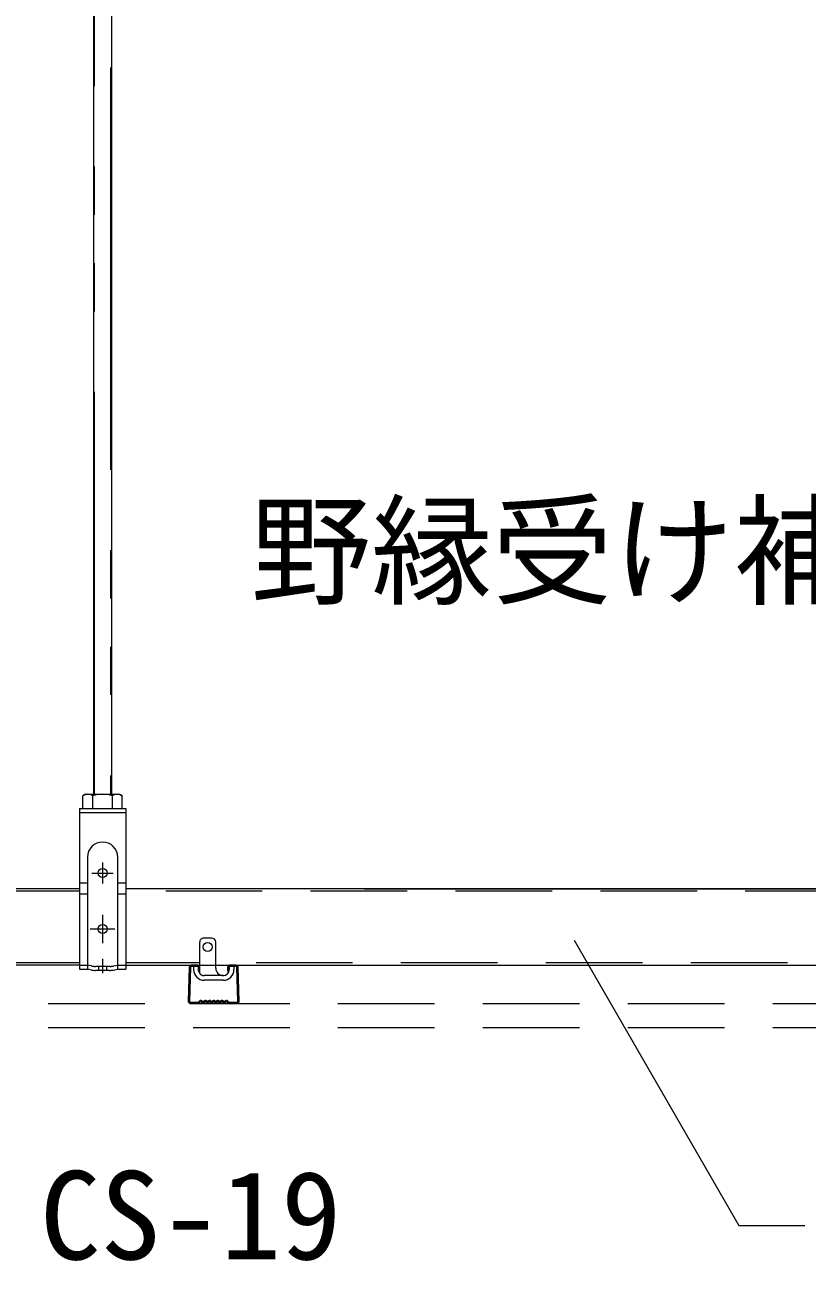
# Model space of a CAD drawing. Units: millimetres on the paper, with parts at other scales. Extents: x -195 to 195, y -140 to 138.
# Drawn here: x -85.71 to -76, y -104.29 to -88.82 of the extents above; entities that cross this region are included whole.
import ezdxf
from ezdxf.enums import TextEntityAlignment as Align

# ---------------------------------------------------------------- set-up
doc = ezdxf.new("R2010")
doc.units = ezdxf.units.MM
for name, pattern in [('CHAIN1', [8, 5, -1, 1, -1]), ('CHAIN2', [12, 9, -1, 1, -1]), ('DASHED1', [1.8, 1.2, -0.6]), ('DOUBLE_CHAIN1', [8.8, 5, -1, 0.6, -0.6, 0.6, -1])]:
    doc.linetypes.add(name, pattern=pattern)
for name, color, linetype, lineweight in [('7-0_中心線', 4, 'CHAIN1', 9), ('7-1_吊り材', 7, 'Continuous', 18), ('7-2_野縁受け', 3, 'Continuous', 18), ('7-3_野縁', 2, 'Continuous', 25), ('7-6_文字', 3, 'Continuous', 18), ('7-A_クリップ', 7, 'Continuous', 18), ('7-D_パネル', 4, 'Continuous', 9)]:
    doc.layers.add(name, color=color, linetype=linetype, lineweight=lineweight)
doc.styles.add('ＭＳ ゴシック', font='')
doc.styles.get('ＭＳ ゴシック').set_extended_font_data('MS Gothic')

msp = doc.modelspace()

# ---------------------------------------------------------------- linework, layer by layer
at = {"layer": '7-0_中心線'}
for p, q in [((-84.749, -99.233), (-84.749, -99.495)), ((-84.881, -99.364), (-84.618, -99.364)), ((-84.749, -99.884), (-84.749, -100.237)), ((-84.749, -100.432), (-84.749, -100.607))]:
    msp.add_line(p, q, dxfattribs=at)
at = {"layer": '7-0_中心線', "linetype": 'CHAIN2'}
msp.add_line((-84.903, -100.059), (-84.595, -100.059), dxfattribs=at)
at = {"layer": '7-1_吊り材'}
for p, q in [((-84.862, -54.151), (-84.862, -98.384)), ((-84.637, -54.151), (-84.637, -98.384)), ((-84.962, -98.384), (-84.994, -98.403)), ((-84.994, -98.462), (-84.994, -98.403)), ((-84.994, -98.561), (-84.994, -98.462)), ((-84.962, -98.384), (-84.537, -98.384)), ((-84.872, -98.462), (-84.872, -98.403)), ((-84.872, -98.561), (-84.872, -98.462)), ((-84.627, -98.462), (-84.627, -98.403)), ((-84.627, -98.561), (-84.627, -98.462)), ((-84.537, -98.384), (-84.504, -98.403)), ((-84.504, -98.462), (-84.504, -98.403)), ((-84.504, -98.561), (-84.504, -98.462)), ((-85.037, -98.561), (-85.037, -99.159)), ((-85.037, -98.561), (-85.037, -99.183)), ((-85.037, -98.561), (-85.037, -100.559)), ((-85.037, -98.561), (-84.462, -98.561)), ((-85.037, -98.611), (-84.462, -98.611)), ((-84.462, -98.561), (-84.462, -100.559)), ((-84.937, -99.167), (-84.937, -100.559)), ((-84.562, -99.167), (-84.562, -100.559)), ((-85.037, -99.485), (-84.937, -99.485)), ((-84.562, -99.485), (-84.462, -99.485)), ((-85.037, -99.622), (-84.937, -99.622)), ((-84.562, -99.622), (-84.462, -99.622)), ((-85.037, -100.559), (-84.937, -100.559)), ((-84.886, -100.569), (-84.937, -100.559)), ((-84.662, -100.574), (-84.837, -100.574)), ((-84.613, -100.569), (-84.562, -100.559)), ((-84.562, -100.559), (-84.462, -100.559))]:
    msp.add_line(p, q, dxfattribs=at)
at = {"layer": '7-1_吊り材', "linetype": 'DOUBLE_CHAIN1'}
for p, q in [((-84.848, -98.384), (-84.848, -54.151)), ((-84.651, -54.151), (-84.651, -98.384))]:
    msp.add_line(p, q, dxfattribs=at)
at = {"layer": '7-1_吊り材', "linetype": 'DASHED1'}
for p, q in [((-85.037, -100.509), (-84.937, -100.509)), ((-84.886, -100.519), (-84.937, -100.509)), ((-84.661, -100.524), (-84.837, -100.524)), ((-84.799, -100.524), (-84.799, -100.574)), ((-84.699, -100.524), (-84.699, -100.574)), ((-84.612, -100.519), (-84.561, -100.509)), ((-84.562, -100.509), (-84.462, -100.509))]:
    msp.add_line(p, q, dxfattribs=at)
at = {"layer": '7-1_吊り材'}
for centre in [(-84.749, -99.364), (-84.749, -100.059)]:
    msp.add_circle(centre, 0.0563, dxfattribs=at)
for centre, radius, start, end in [((-84.914, -98.554), 0.17, 96.3429, 118.0413), ((-84.937, -98.506), 0.122, 57.5712, 88.0446), ((-84.749, -98.79), 0.405, 72.412, 107.588), ((-84.561, -98.506), 0.122, 91.9554, 122.4288), ((-84.584, -98.554), 0.17, 61.9587, 83.6571), ((-84.749, -99.167), 0.188, 0, 180), ((-84.837, -100.324), 0.25, 258.6901, 270), ((-84.662, -100.324), 0.25, 270, 281.3099)]:
    msp.add_arc(centre, radius, start, end, dxfattribs=at)
at = {"layer": '7-1_吊り材', "linetype": 'DASHED1'}
for centre, start, end in [((-84.837, -100.274), 258.6741, 270), ((-84.661, -100.274), 270, 281.3913)]:
    msp.add_arc(centre, 0.25, start, end, dxfattribs=at)
at = {"layer": '7-2_野縁受け'}
for p, q in [((-85.037, -99.559), (-106.962, -99.559)), ((-64.404, -99.559), (-84.462, -99.559)), ((-81.494, -99.559), (-64.404, -99.559)), ((-85.037, -100.509), (-92.443, -100.509)), ((-84.462, -100.509), (-83.543, -100.509)), ((-83.343, -100.509), (-74.443, -100.509))]:
    msp.add_line(p, q, dxfattribs=at)
at = {"layer": '7-2_野縁受け', "linetype": 'DASHED1'}
for p, q in [((-85.037, -99.589), (-106.962, -99.589)), ((-64.765, -99.589), (-84.462, -99.589)), ((-85.037, -100.479), (-92.443, -100.479)), ((-83.543, -100.479), (-84.462, -100.479)), ((-74.443, -100.479), (-83.343, -100.479)), ((-83.543, -100.509), (-83.343, -100.509))]:
    msp.add_line(p, q, dxfattribs=at)
at = {"layer": '7-3_野縁'}
for p, q in [((-83.669, -100.534), (-83.681, -100.96)), ((-83.669, -100.959), (-83.656, -100.534)), ((-83.569, -100.509), (-83.644, -100.509)), ((-83.569, -100.522), (-83.644, -100.522)), ((-83.556, -100.584), (-83.556, -100.534)), ((-83.556, -100.584), (-83.544, -100.584)), ((-83.544, -100.584), (-83.544, -100.534)), ((-83.192, -100.584), (-83.192, -100.534)), ((-83.18, -100.584), (-83.192, -100.584)), ((-83.18, -100.584), (-83.18, -100.534)), ((-83.167, -100.509), (-83.092, -100.509)), ((-83.167, -100.522), (-83.092, -100.522)), ((-83.069, -100.959), (-83.08, -100.534)), ((-83.067, -100.534), (-83.056, -100.958)), ((-83.54, -100.95), (-83.558, -100.968)), ((-83.558, -100.968), (-83.54, -100.95)), ((-83.531, -100.959), (-83.549, -100.977)), ((-83.531, -100.959), (-83.549, -100.977)), ((-83.206, -100.959), (-83.188, -100.977)), ((-83.197, -100.95), (-83.179, -100.968)), ((-83.656, -100.972), (-83.566, -100.972)), ((-83.656, -100.972), (-83.566, -100.972)), ((-83.566, -100.984), (-83.656, -100.984)), ((-83.566, -100.984), (-83.656, -100.984)), ((-83.081, -100.972), (-83.171, -100.972)), ((-83.171, -100.984), (-83.081, -100.984))]:
    msp.add_line(p, q, dxfattribs=at)
for centre, radius, start, end in [((-83.644, -100.534), 0.025, 90.003, 180.003), ((-83.644, -100.534), 0.0125, 90.003, 180.003), ((-83.569, -100.534), 0.025, 0.003, 90.003), ((-83.569, -100.534), 0.0125, 0.003, 90.003), ((-83.167, -100.534), 0.025, 89.997, 179.997), ((-83.167, -100.534), 0.0125, 89.997, 179.997), ((-83.092, -100.534), 0.025, 359.997, 89.997), ((-83.092, -100.534), 0.0125, 359.997, 89.997), ((-83.656, -100.959), 0.025, 177.476, 270), ((-83.656, -100.959), 0.025, 177.476, 270), ((-83.656, -100.959), 0.0125, 177.476, 270), ((-83.656, -100.959), 0.0125, 177.476, 270), ((-83.566, -100.959), 0.0125, 270, 315), ((-83.566, -100.959), 0.0125, 270, 315), ((-83.531, -100.959), 0.0125, 46.3972, 135), ((-83.5, -100.926), 0.0453, 226.3972, 313.6028), ((-83.5, -100.926), 0.0328, 226.3972, 313.6028), ((-83.469, -100.959), 0.0125, 36.8699, 133.6028), ((-83.444, -100.94), 0.0313, 216.8699, 323.1301), ((-83.444, -100.94), 0.0188, 216.8699, 323.1301), ((-83.418, -100.959), 0.0125, 36.8699, 143.1301), ((-83.394, -100.94), 0.0313, 216.8699, 323.1301), ((-83.394, -100.94), 0.0188, 216.8699, 323.1301), ((-83.369, -100.959), 0.0125, 36.8699, 143.1301), ((-83.344, -100.94), 0.0313, 216.8699, 323.1301), ((-83.344, -100.94), 0.0188, 216.8699, 323.1301), ((-83.319, -100.959), 0.0125, 36.8699, 143.1301), ((-83.294, -100.94), 0.0313, 216.8699, 323.1301), ((-83.294, -100.94), 0.0188, 216.8699, 323.1301), ((-83.269, -100.959), 0.0125, 46.3972, 143.1301), ((-83.237, -100.926), 0.0453, 226.3972, 313.6028), ((-83.237, -100.926), 0.0328, 226.3972, 313.6028), ((-83.206, -100.959), 0.0125, 45, 133.6028), ((-83.171, -100.959), 0.0125, 225, 270), ((-83.081, -100.959), 0.0125, 270, 2.524), ((-83.081, -100.959), 0.025, 270, 2.524), ((-83.081, -100.959), 0.0125, 270, 2.524), ((-83.081, -100.959), 0.025, 270, 2.524), ((-83.566, -100.959), 0.025, 270, 315), ((-83.566, -100.959), 0.025, 270, 315), ((-83.171, -100.959), 0.025, 225, 270)]:
    msp.add_arc(centre, radius, start, end, dxfattribs=at)
at = {"layer": '7-6_文字', "color": 7}
for p, q in [((-78.893, -100.197), (-76.844, -103.746)), ((-76.844, -103.746), (-76.026, -103.746))]:
    msp.add_line(p, q, dxfattribs=at)
at = {"layer": '7-A_クリップ'}
for p, q in [((-83.393, -100.172), (-83.493, -100.172)), ((-83.543, -100.612), (-83.543, -100.222)), ((-83.343, -100.547), (-83.343, -100.222)), ((-83.618, -100.522), (-83.56, -100.522)), ((-83.618, -100.522), (-83.618, -100.564)), ((-83.56, -100.522), (-83.56, -100.564)), ((-83.25, -100.639), (-83.25, -100.639)), ((-83.175, -100.522), (-83.175, -100.564)), ((-83.25, -100.697), (-83.485, -100.697))]:
    msp.add_line(p, q, dxfattribs=at)
at = {"layer": '7-A_クリップ', "linetype": 'DASHED1'}
for p in [(-83.488, -100.639), (-83.25, -100.639)]:
    msp.add_line(p, (-83.486, -100.639), dxfattribs=at)
at = {"layer": '7-A_クリップ'}
msp.add_lwpolyline([(-83.175, -100.522), (-83.118, -100.522), (-83.118, -100.564)], dxfattribs=at)
msp.add_circle((-83.443, -100.284), 0.0563, dxfattribs=at)
for centre, radius, start, end in [((-83.493, -100.222), 0.05, 90.0024, 180.0025), ((-83.393, -100.222), 0.05, 0.0024, 90.0024), ((-83.485, -100.564), 0.133, 180.001, 270.0025), ((-83.485, -100.564), 0.075, 180.001, 219.9576), ((-83.25, -100.547), 0.0925, 180.0025, 270.0025), ((-83.25, -100.564), 0.133, 270.0025, 0.001), ((-83.25, -100.564), 0.075, 270.0025, 0.001)]:
    msp.add_arc(centre, radius, start, end, dxfattribs=at)
at = {"layer": '7-A_クリップ', "linetype": 'DASHED1'}
msp.add_arc((-83.485, -100.564), 0.075, 219.9576, 268.2527, dxfattribs=at)
at = {"layer": '7-D_パネル', "linetype": 'DASHED1'}
for p, q in [((-114.225, -100.984), (-55.735, -100.984)), ((-114.225, -101.284), (-55.735, -101.284))]:
    msp.add_line(p, q, dxfattribs=at)

# ---------------------------------------------------------------- texts
at = {"layer": '7-6_文字', "color": 7, "style": 'ＭＳ ゴシック'}
for s, p in [('野縁受け補強金具', (-82.911, -96.24)), ('野緑：CS-19', (-90.027, -104.496))]:
    msp.add_text(s, height=1.1, dxfattribs=at).set_placement(p, align=Align.BOTTOM_LEFT)

doc.saveas('drawing.dxf')
